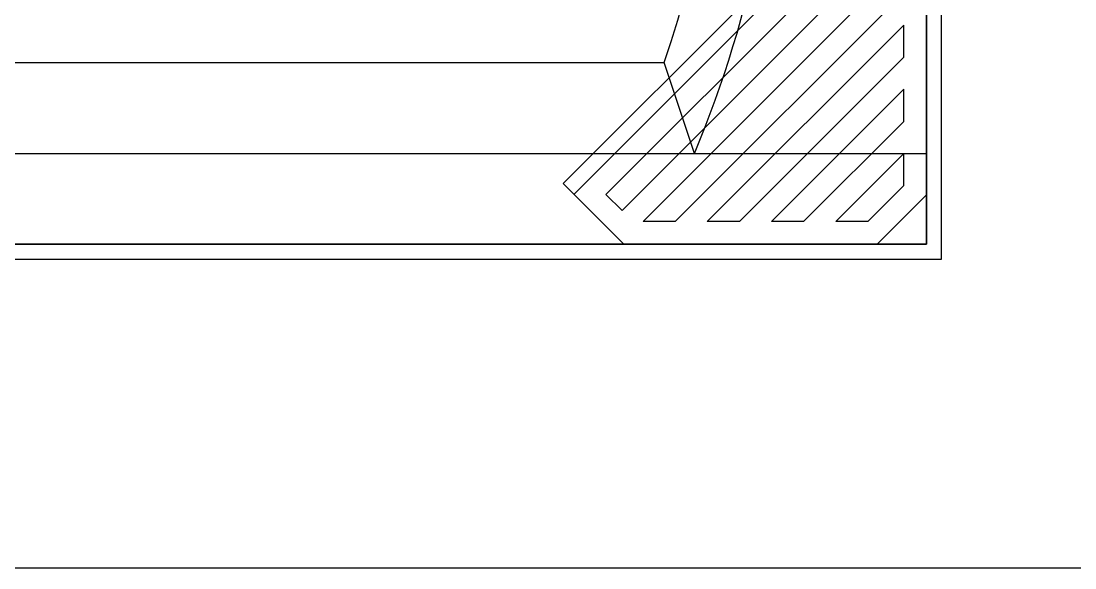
# Model space of a CAD drawing. Header units: millimetres. Extents: x 863 to 5283, y 810 to 2397.
# Drawn here: x 3055.4 to 3125, y 1217.1 to 1253.3 of the extents above; entities that cross this region are included whole.
import ezdxf

# ---------------------------------------------------------------- set-up
doc = ezdxf.new("R2010")
doc.units = ezdxf.units.MM
for name, color, linetype in [('Płytki', 254, 'Continuous'), ('Wbudowane', 175, 'Continuous'), ('Ściany', 7, 'Continuous')]:
    doc.layers.add(name, color=color, linetype=linetype)

# ---------------------------------------------------------------- blocks, each defined once
blk = doc.blocks.new('Z$W@#8064')
for p, q in [((0, 160), (0, 0)), ((6, 160), (6, 0)), ((12, 120.111), (12, 17.328)), ((6, 15.33, 3.975), (12, 17.328, 1.934)), ((0, 0), (70, 0))]:
    blk.add_line(p, q)
for radius, start, end in [(70.81, 251.13073, 289.03951), (74.81, 247.27422, 292.89111)]:
    blk.add_arc((34.901, 84.332, 3.975), radius, start, end)
blk = doc.blocks.new('Z$W@#3241')
for p, q in [((0, 20), (4, 24)), ((20.749, 24), (4, 24)), ((20.749, 24), (24, 20.749)), ((5.278, 22.5), (22.5, 5.278)), ((7.399, 22.5), (5.278, 22.5)), ((7.399, 22.5), (22.5, 7.399)), ((9.521, 22.5), (22.5, 9.521)), ((11.642, 22.5), (9.521, 22.5)), ((11.642, 22.5), (22.5, 11.642)), ((13.763, 22.5), (22.5, 13.763)), ((15.885, 22.5), (13.763, 22.5)), ((15.885, 22.5), (22.5, 15.885)), ((20.127, 22.5), (18.006, 22.5)), ((18.006, 22.5), (22.5, 18.006)), ((20.127, 22.5), (22.5, 20.127)), ((2.828, 20.707), (3.889, 21.768)), ((3.889, 21.768), (21.768, 3.889)), ((0.707, 20.707), (20.707, 0.707)), ((2.828, 20.707), (20.707, 2.828)), ((24, 20.749), (24, 4)), ((0, 20), (20, 0)), ((22.5, 20.127), (22.5, 18.006)), ((22.5, 15.885), (22.5, 13.763)), ((22.5, 11.642), (22.5, 9.521)), ((22.5, 7.399), (22.5, 5.278)), ((20, 0), (24, 4)), ((20.707, 2.828), (21.768, 3.889))]:
    blk.add_line(p, q)

msp = doc.modelspace()

# ---------------------------------------------------------------- linework, layer by layer
at = {"layer": 'Płytki'}
for p, q in [((3115.21, 1308.517), (3115.21, 1238.517)), ((3115.21, 1238.517), (2936.71, 1238.517))]:
    msp.add_line(p, q, dxfattribs=at)
at = {"layer": 'Ściany'}
for p, q in [((3116.21, 1237.517), (3116.21, 1474.817)), ((2935.71, 1237.517), (3116.21, 1237.517)), ((2567.91, 1217.117), (3205.11, 1217.117))]:
    msp.add_line(p, q, dxfattribs=at)

# ---------------------------------------------------------------- block references
at = {"layer": 'Wbudowane'}
for name, p, rotation in [('Z$W@#8064', (3115.21, 1238.517), 90), ('Z$W@#3241', (3091.21, 1262.517), -90.00000000000001)]:
    msp.add_blockref(name, p, dxfattribs=dict(at, rotation=rotation))

doc.saveas('drawing.dxf')
